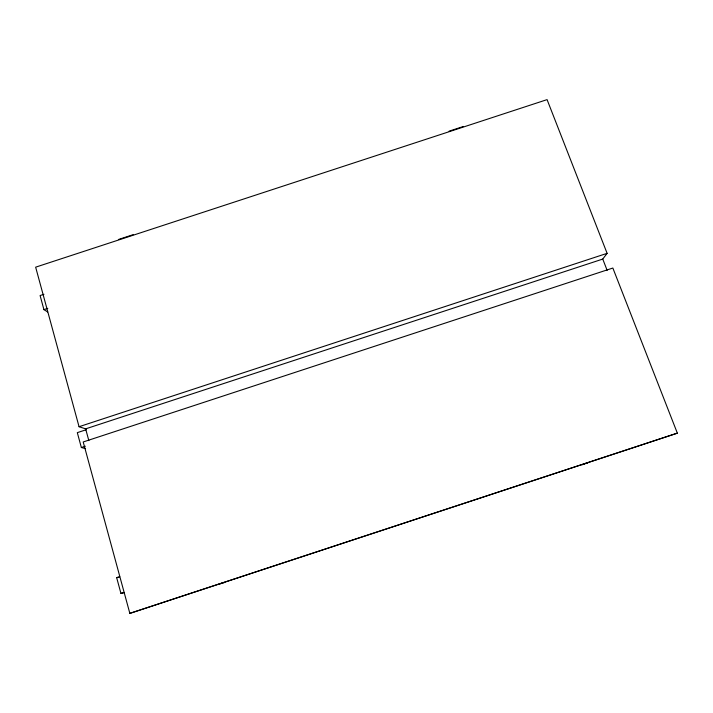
<?xml version="1.0" encoding="UTF-8"?>
<svg xmlns="http://www.w3.org/2000/svg" width="713" height="713" viewBox="0 0 713 713"><rect width="100%" height="100%" fill="white"/><g stroke="black" fill="none" stroke-linecap="round" stroke-linejoin="round"><path stroke-width="1.07" d="M602.752 259.069L607.111 253.338L547.076 99.624L35.65 267.17L79.054 426.713L85.631 428.869L602.752 259.069L607.155 270.387M582.084 464.787L588.029 462.684M677.35 433.147L129.846 613.376L83.207 441.971L612.85 268.035L677.35 433.147L129.846 613.376M124.133 592.672L120.943 593.403L116.665 577.646L119.731 576.639M120.943 593.403L124.009 592.387M118.821 239.354L133.197 234.648M449.065 131.165L463.397 126.468M43.956 294.282L40.097 295.547L43.921 309.62L47.673 311.973M43.921 309.62L47.789 308.355M79.054 426.713L607.111 253.338M86.237 429.716L77.316 432.648L81.353 447.523L85.56 448.637M81.353 447.523L85.328 446.222M219.096 584.134L224.586 582.476M116.665 577.646L118.821 577.289M85.631 428.869L88.84 440.607"/></g></svg>
